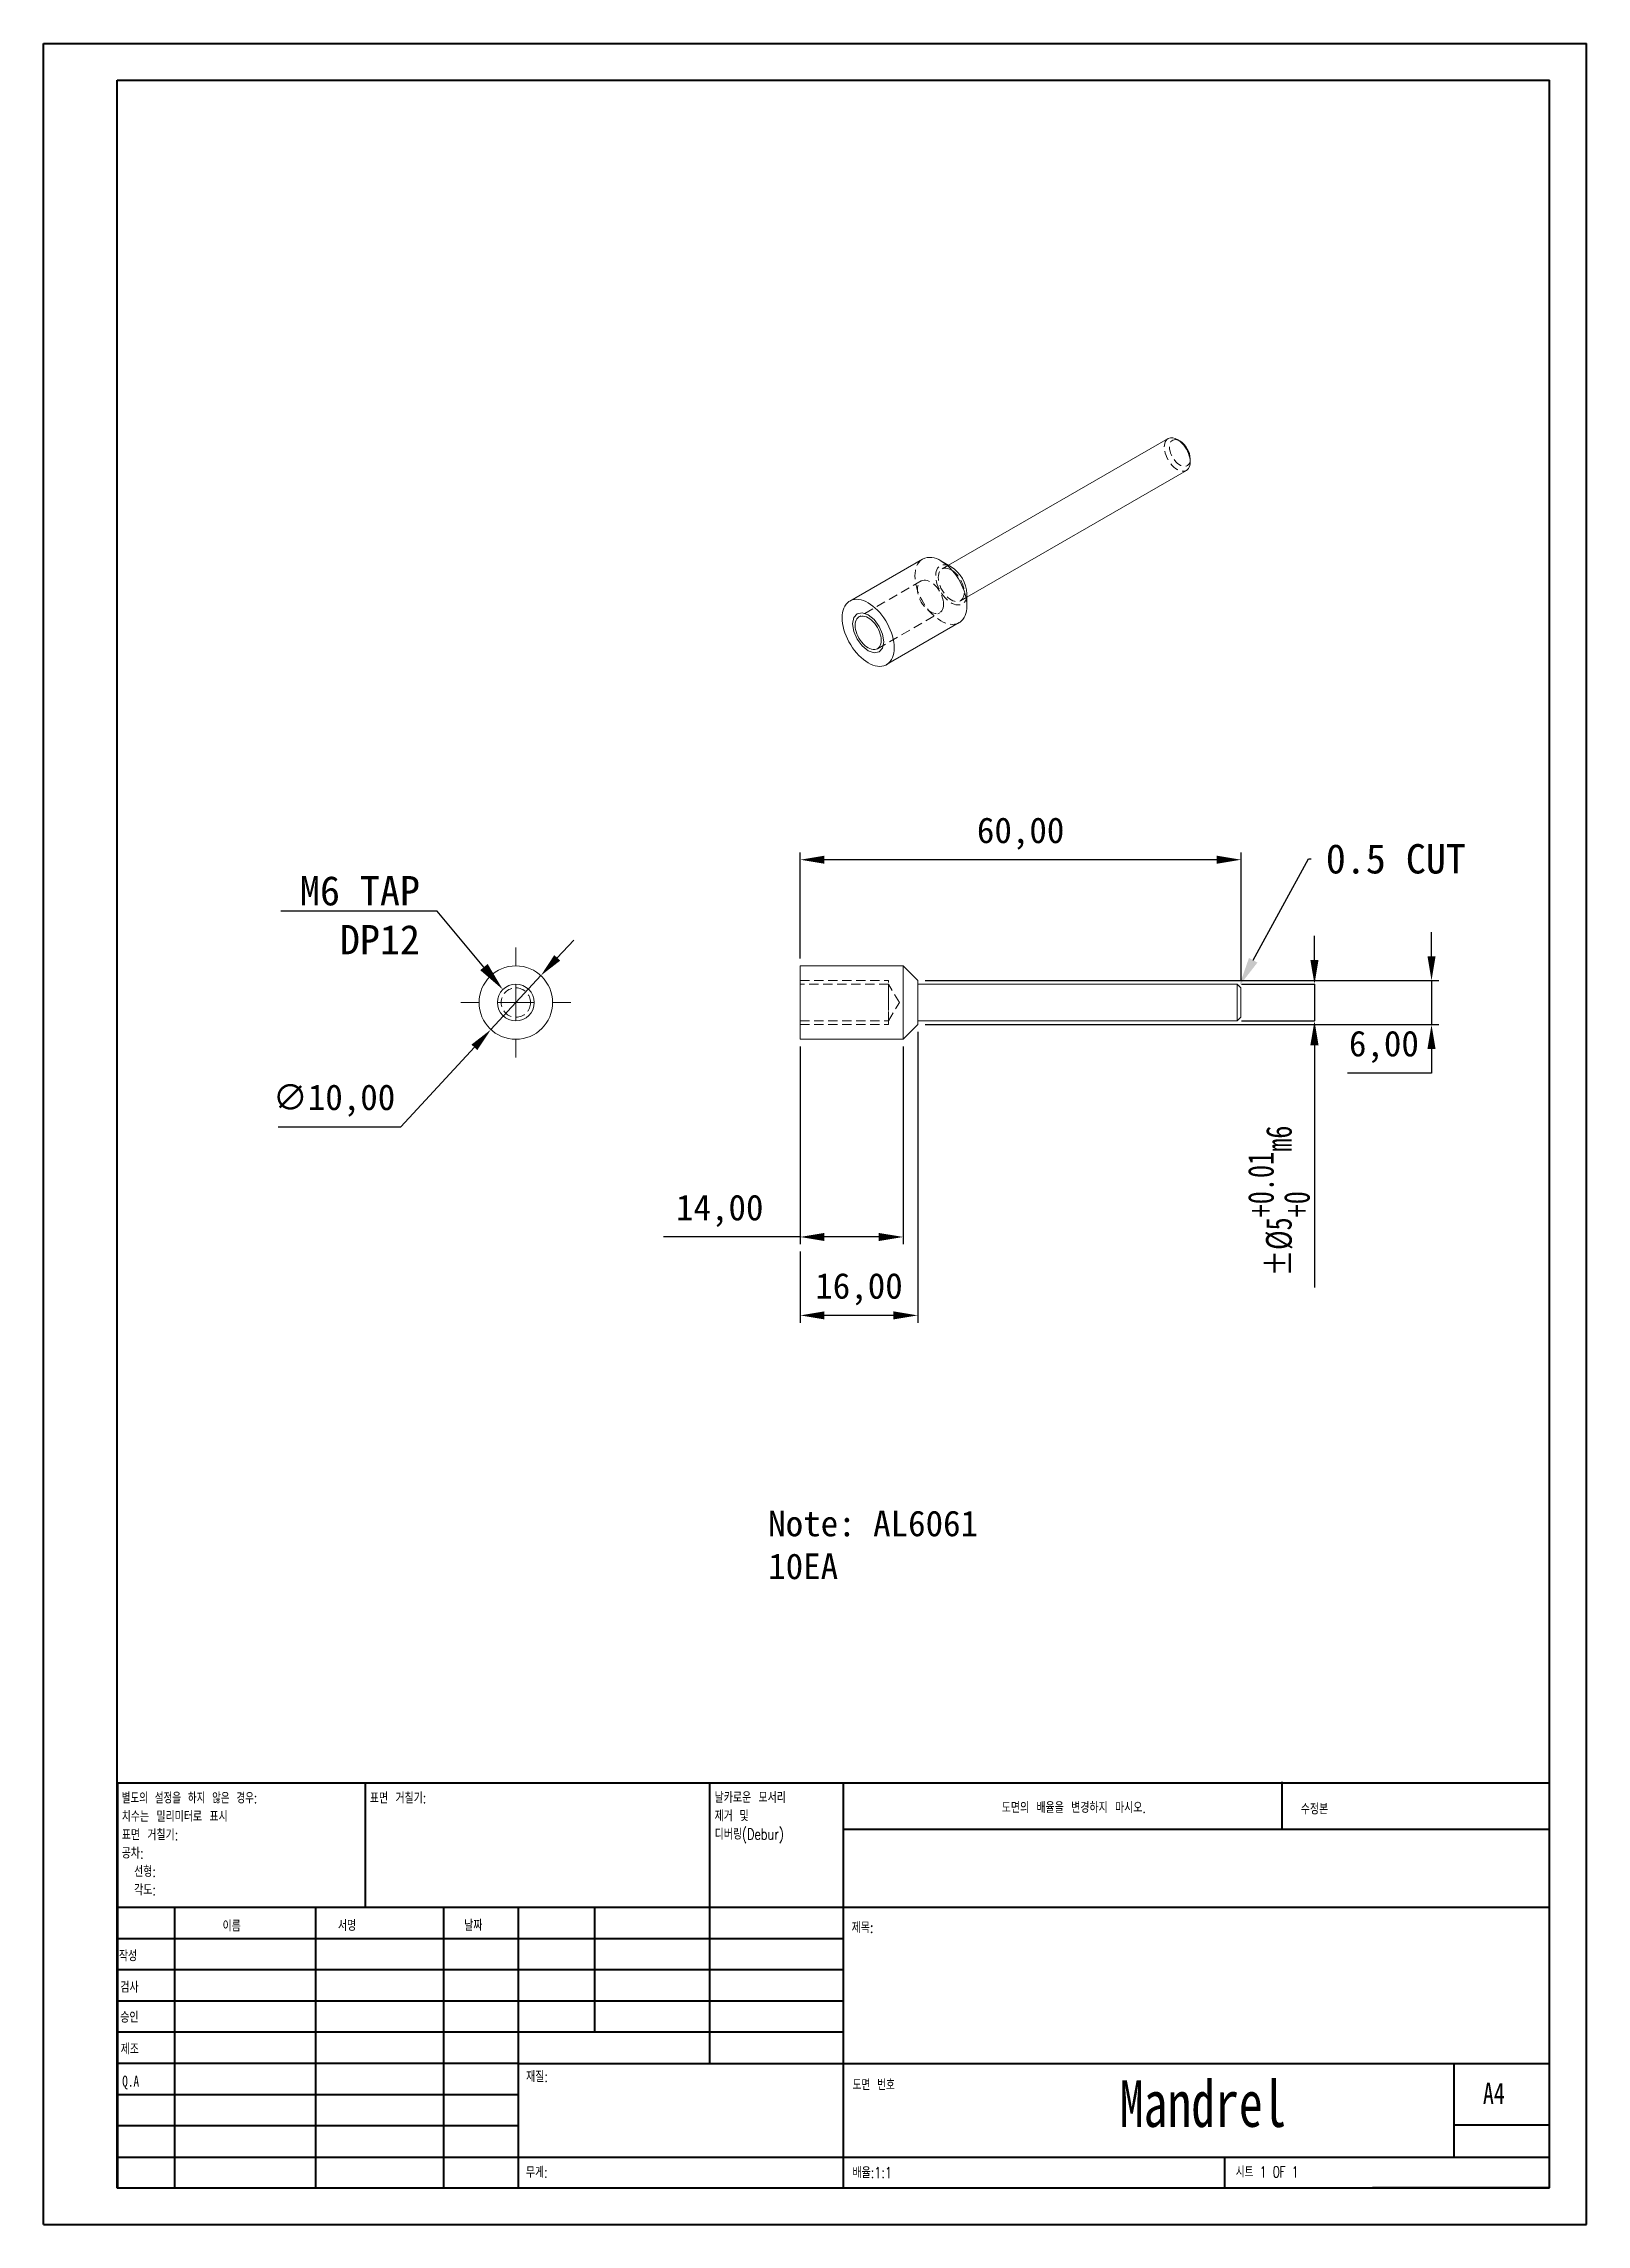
# Model space of a CAD drawing. Header units: millimetres. Extents: x 0 to 210, y 0 to 297.
import ezdxf
from ezdxf import colors
from ezdxf.entities.mleader import LeaderData, LeaderLine
from ezdxf.math import Vec2, Vec3

# ---------------------------------------------------------------- set-up
doc = ezdxf.new("R2010")
doc.units = ezdxf.units.MM
doc.header["$PDSIZE"] = -1
doc.linetypes.add('HIDDEN', pattern=[1.905, 1.27, -0.635])
doc.layers.add('FORMAT', color=162, linetype='Continuous')
doc.styles.add('SLDTEXTSTYLE0', font='TXT', dxfattribs={"width": 0.75})
doc.styles.add('SLDTEXTSTYLE1', font='TXT', dxfattribs={"width": 0.75, "bigfont": 'bigfont'})
doc.styles.add('SLDTEXTSTYLE2', font='TXT', dxfattribs={"width": 0.666667, "bigfont": 'bigfont'})
doc.styles.add('SLDTEXTSTYLE3', font='TXT', dxfattribs={"width": 0.7, "bigfont": 'bigfont'})
doc.styles.add('SLDTEXTSTYLE4', font='TXT', dxfattribs={"width": 0.6875, "bigfont": 'bigfont'})
doc.styles.add('SLDTEXTSTYLE5', font='TXT', dxfattribs={"width": 0.691176, "bigfont": 'bigfont'})
doc.dimstyles.new('ISO-25', dxfattribs={"dimtxt": 2.5, "dimasz": 2.5, "dimexe": 1.25, "dimexo": 0.625, "dimtad": 1, "dimtxsty": 'Standard', "dimcen": 2.5, "dimadec": 0, "dimazin": 0, "dimtfac": 1, "dimtmove": 0, "dimatfit": 3, "dimfxl": 1, "dimarcsym": 0})
doc.dimstyles.new('SLDDIMSTYLE0', dxfattribs={"dimtxt": 3.5, "dimasz": 3.302, "dimexe": 0, "dimexo": 0.0625, "dimgap": 0.875, "dimtad": 1, "dimrnd": 1e-09, "dimzin": 12, "dimdsep": 46, "dimtxsty": 'SLDTEXTSTYLE0', "dimsah": 1, "dimcen": 0.09, "dimadec": 0, "dimazin": 3, "dimtol": 1, "dimtp": 0.012, "dimtm": -0.004, "dimtfac": 1, "dimtmove": 0, "dimatfit": 0, "dimfxl": 1, "dimfrac": 2, "dimtolj": 1, "dimarcsym": 0})

# ---------------------------------------------------------------- blocks, each defined once
blk = doc.blocks.new('SW_NOTE_0')
at = {"color": 0, "linetype": 'Continuous', "lineweight": 0, "char_height": 1.5, "attachment_point": 1}
for s, insert, style in [('날카로운 모서리', (0, 1.93), 'SLDTEXTSTYLE1'), ('제거 및', (0, -0.57), 'SLDTEXTSTYLE4'), ('디버링(Debur)', (0, -3.07), 'SLDTEXTSTYLE1')]:
    blk.add_mtext(s, dxfattribs=dict(at, insert=insert, style=style))
blk = doc.blocks.new('SW_NOTE_1')
at = {"color": 0, "linetype": 'Continuous', "lineweight": 0, "char_height": 1.5, "attachment_point": 1}
for s, insert, style in [('별도의 설정을 하지 않은 경우:', (0, 1.93), 'SLDTEXTSTYLE5'), ('표면 거칠기:', (0, -3.07), 'SLDTEXTSTYLE1'), ('치수는 밀리미터로 표시', (0, -0.57), 'SLDTEXTSTYLE1'), ('공차:', (0, -5.57), 'SLDTEXTSTYLE1'), ('선형:', (1.69, -8.07), 'SLDTEXTSTYLE1'), ('각도:', (1.69, -10.57), 'SLDTEXTSTYLE1')]:
    blk.add_mtext(s, dxfattribs=dict(at, insert=insert, style=style))
blk = doc.blocks.new('_D')
at = {"color": 0, "linetype": 'Continuous', "lineweight": -2, "transparency": 16777216}
for p, q in [((173.07, 172.42), (173.07, 175.72)), ((163.13, 169.11), (173.07, 169.11)), ((173.07, 169.11), (173.07, 164.11)), ((163.13, 164.11), (173.07, 164.11)), ((173.07, 160.81), (173.07, 127.8))]:
    blk.add_line(p, q, dxfattribs=at)
at = {"color": 0, "linetype": 'Continuous', "transparency": 16777216}
for points in [[(172.51, 172.42), (173.62, 172.42), (173.07, 169.11)], [(172.51, 160.81), (173.62, 160.81), (173.07, 164.11)]]:
    blk.add_solid(points, dxfattribs=at)
at = {"layer": 'Defpoints', "color": 0, "linetype": 'Continuous', "transparency": 16777216}
for p in [(163.07, 169.11), (163.07, 164.11), (173.07, 164.11)]:
    blk.add_point(p, dxfattribs=at)
at = {"color": 0, "linetype": 'Continuous', "lineweight": 0, "transparency": 16777216, "insert": (164.02, 139.61), "char_height": 3.5, "attachment_point": 2, "rotation": 90, "style": 'SLDTEXTSTYLE0'}
blk.add_mtext('\\A1;%%p%%c5\\S+0.01^ +0;m6', dxfattribs=at)
blk = doc.blocks.new('SW_CENTERMARKSYMBOL_0')
at = {"color": 0, "linetype": 'Continuous', "lineweight": 0}
for p, q in [((0, 5), (0, 7.5)), ((-5, 0), (-7.5, 0)), ((0, 0), (-2.5, 0)), ((0, 0), (0, 2.5)), ((0, 0), (0, -2.5)), ((0, 0), (2.5, 0)), ((5, 0), (7.5, 0)), ((0, -5), (0, -7.5))]:
    blk.add_line(p, q, dxfattribs=at)
blk = doc.blocks.new('*D8')
at = {"color": 0, "lineweight": -2, "transparency": 16777216}
for p, q in [((103.07, 160.61), (103.07, 133.69)), ((117.07, 160.61), (117.07, 133.69)), ((103.07, 134.69), (84.47, 134.69)), ((113.76, 134.69), (106.37, 134.69))]:
    blk.add_line(p, q, dxfattribs=at)
at = {"color": 0, "transparency": 16777216}
for points in [[(106.37, 135.24), (106.37, 134.14), (103.07, 134.69)], [(113.76, 135.24), (113.76, 134.14), (117.07, 134.69)]]:
    blk.add_solid(points, dxfattribs=at)
at = {"layer": 'Defpoints', "color": 0, "transparency": 16777216}
for p in [(103.07, 161.61), (117.07, 161.61), (103.07, 134.69)]:
    blk.add_point(p, dxfattribs=at)
at = {"color": 0, "transparency": 16777216, "insert": (92.11, 138.25), "char_height": 3.5, "attachment_point": 5}
blk.add_mtext('14,00', dxfattribs=at)
blk = doc.blocks.new('*D9')
at = {"color": 0, "lineweight": -2, "transparency": 16777216}
for p, q in [((69.99, 172.71), (72.24, 175.13)), ((67.75, 170.28), (60.96, 162.94)), ((48.72, 149.7), (58.72, 160.52)), ((32.02, 149.7), (48.72, 149.7))]:
    blk.add_line(p, q, dxfattribs=at)
at = {"color": 0, "transparency": 16777216}
for points in [[(69.59, 173.08), (70.4, 172.33), (67.75, 170.28)], [(58.32, 160.89), (59.12, 160.15), (60.96, 162.94)]]:
    blk.add_solid(points, dxfattribs=at)
at = {"layer": 'Defpoints', "color": 0, "transparency": 16777216}
for p in [(67.75, 170.28), (60.96, 162.94)]:
    blk.add_point(p, dxfattribs=at)
at = {"color": 0, "transparency": 16777216, "insert": (39.61, 153.27), "char_height": 3.5, "attachment_point": 5}
blk.add_mtext('∅10,00', dxfattribs=at)
blk = doc.blocks.new('*D10')
at = {"color": 0, "lineweight": -2, "transparency": 16777216}
for p, q in [((103.07, 172.61), (103.07, 187.07)), ((159.76, 186.07), (106.37, 186.07)), ((163.07, 169.61), (163.07, 187.07))]:
    blk.add_line(p, q, dxfattribs=at)
at = {"color": 0, "transparency": 16777216}
for points in [[(106.37, 186.62), (106.37, 185.52), (103.07, 186.07)], [(159.76, 186.62), (159.76, 185.52), (163.07, 186.07)]]:
    blk.add_solid(points, dxfattribs=at)
at = {"layer": 'Defpoints', "color": 0, "transparency": 16777216}
for p in [(103.07, 186.07), (103.07, 171.61), (163.07, 168.61)]:
    blk.add_point(p, dxfattribs=at)
at = {"color": 0, "transparency": 16777216, "insert": (133.07, 189.63), "char_height": 3.5, "attachment_point": 5}
blk.add_mtext('60,00', dxfattribs=at)
blk = doc.blocks.new('*D11')
at = {"color": 0, "lineweight": -2, "transparency": 16777216}
for p, q in [((119.07, 162.61), (119.07, 123.01)), ((103.07, 132.69), (103.07, 123.01)), ((115.76, 124.01), (106.37, 124.01))]:
    blk.add_line(p, q, dxfattribs=at)
at = {"color": 0, "transparency": 16777216}
for points in [[(106.37, 124.56), (106.37, 123.46), (103.07, 124.01)], [(115.76, 124.56), (115.76, 123.46), (119.07, 124.01)]]:
    blk.add_solid(points, dxfattribs=at)
at = {"layer": 'Defpoints', "color": 0, "transparency": 16777216}
for p in [(119.07, 163.61), (103.07, 133.69), (103.07, 124.01)]:
    blk.add_point(p, dxfattribs=at)
at = {"color": 0, "transparency": 16777216, "insert": (111.07, 127.58), "char_height": 3.5, "attachment_point": 5}
blk.add_mtext('16,00', dxfattribs=at)
blk = doc.blocks.new('*D12')
at = {"color": 0, "lineweight": -2, "transparency": 16777216}
for p, q in [((189, 172.92), (189, 176.22)), ((120.07, 169.61), (190, 169.61)), ((189, 169.61), (189, 163.61)), ((120.07, 163.61), (190, 163.61)), ((189, 160.31), (189, 157.01)), ((189, 157.01), (177.56, 157.01))]:
    blk.add_line(p, q, dxfattribs=at)
at = {"color": 0, "transparency": 16777216}
for points in [[(188.45, 172.92), (189.55, 172.92), (189, 169.61)], [(188.45, 160.31), (189.55, 160.31), (189, 163.61)]]:
    blk.add_solid(points, dxfattribs=at)
at = {"layer": 'Defpoints', "color": 0, "transparency": 16777216}
for p in [(119.07, 169.61), (119.07, 163.61), (189, 163.61)]:
    blk.add_point(p, dxfattribs=at)
at = {"color": 0, "transparency": 16777216, "insert": (182.52, 160.58), "char_height": 3.5, "attachment_point": 5}
blk.add_mtext('6,00', dxfattribs=at)

msp = doc.modelspace()

# ---------------------------------------------------------------- linework, layer by layer
at = {"color": 7, "linetype": 'Continuous', "lineweight": 40}
for p, q in [((0.079, 0.215), (0.079, 297.215)), ((0.079, 297.215), (210.079, 297.215)), ((210.079, 0.215), (210.079, 297.215)), ((210.079, 292.215), (210.079, 297.215)), ((10.079, 292.215), (205.079, 292.215)), ((10.079, 5.215), (10.079, 292.215)), ((205.079, 5.215), (205.079, 292.215)), ((10.111, 60.371), (205.079, 60.371)), ((10.111, 60.371), (10.111, 5.121)), ((43.911, 43.371), (43.911, 60.371)), ((90.711, 60.371), (90.711, 22.121)), ((108.911, 60.371), (108.911, 5.121)), ((168.679, 54.09), (168.679, 60.465)), ((205.079, 53.996), (108.911, 53.996)), ((205.079, 43.371), (10.111, 43.371)), ((17.911, 43.371), (17.911, 5.121)), ((37.102, 43.371), (37.102, 5.121)), ((54.51, 43.371), (54.51, 5.121)), ((64.711, 5.121), (64.711, 43.371)), ((75.111, 26.371), (75.111, 43.371)), ((108.911, 39.121), (10.111, 39.121)), ((108.911, 34.871), (10.111, 34.871)), ((108.911, 30.621), (10.111, 30.621)), ((108.911, 26.371), (10.111, 26.371)), ((64.711, 22.121), (10.111, 22.121)), ((64.711, 22.121), (205.079, 22.121)), ((192.079, 9.465), (192.079, 22.215)), ((64.711, 17.871), (10.111, 17.871)), ((64.711, 13.621), (10.111, 13.621)), ((205.079, 13.715), (192.079, 13.715)), ((10.111, 9.371), (205.079, 9.371)), ((160.879, 5.215), (160.879, 9.465)), ((10.079, 5.215), (205.079, 5.215)), ((205.079, 5.215), (180.988, 5.215)), ((0.079, 0.215), (210.079, 0.215))]:
    msp.add_line(p, q, dxfattribs=at)
at = {"color": 7, "linetype": 'Continuous', "lineweight": 15}
for p, q in [((153.14, 243.424), (123.253, 226.17)), ((154.744, 243.096), (154.39, 243.3)), ((156.158, 240.238), (156.158, 240.647)), ((125.752, 221.84), (155.64, 239.094)), ((119.717, 227.016), (109.818, 221.301)), ((123.631, 225.951), (122.217, 226.768)), ((125.752, 220.645), (125.752, 222.277)), ((114.817, 212.64), (124.717, 218.355)), ((117.065, 171.614), (103.065, 171.614)), ((103.065, 171.614), (103.065, 161.614)), ((119.065, 169.614), (117.065, 171.614)), ((117.065, 171.614), (117.065, 161.614)), ((119.065, 169.614), (119.065, 163.614)), ((162.565, 169.114), (119.065, 169.114)), ((163.065, 168.614), (162.565, 169.114)), ((162.565, 164.114), (162.565, 169.114)), ((163.065, 168.614), (163.065, 164.614)), ((117.065, 161.614), (119.065, 163.614)), ((119.065, 164.114), (162.565, 164.114)), ((162.565, 164.114), (163.065, 164.614)), ((103.065, 161.614), (117.065, 161.614))]:
    msp.add_line(p, q, dxfattribs=at)
at = {"color": 7, "linetype": 'HIDDEN', "lineweight": 0}
for p, q in [((123.253, 226.17), (122.381, 225.667)), ((119.553, 224.034), (111.067, 219.136)), ((124.881, 221.337), (125.752, 221.84)), ((113.567, 214.806), (122.052, 219.704)), ((103.065, 169.614), (115.065, 169.614)), ((115.065, 163.614), (115.065, 169.614)), ((115.065, 169.114), (103.065, 169.114)), ((115.065, 166.614), (115.065, 169.114)), ((116.567, 166.614), (115.065, 169.114)), ((115.065, 164.114), (115.065, 166.614)), ((115.065, 164.114), (116.567, 166.614)), ((103.065, 164.114), (115.065, 164.114)), ((103.065, 163.614), (115.065, 163.614))]:
    msp.add_line(p, q, dxfattribs=at)
at = {"color": 7, "linetype": 'HIDDEN', "lineweight": 0, "flags": 128}
for points in [[(153.14, 243.424), (153.14, 243.424), (152.988, 243.311), (152.859, 243.163), (152.757, 242.983), (152.683, 242.773), (152.638, 242.537), (152.622, 242.279), (152.638, 242.004), (152.683, 241.716), (152.757, 241.42), (152.859, 241.122), (152.988, 240.826), (153.14, 240.537), (153.314, 240.261), (153.506, 240.001), (153.714, 239.763), (153.933, 239.551), (154.159, 239.368), (154.39, 239.217), (154.621, 239.102), (154.848, 239.023), (155.067, 238.982), (155.274, 238.981), (155.466, 239.018), (155.64, 239.094)], [(156.158, 240.647), (156.157, 240.587), (156.134, 240.363), (156.082, 240.163), (156.001, 239.99), (155.894, 239.849), (155.762, 239.742), (155.608, 239.671), (155.436, 239.639), (155.249, 239.646), (155.051, 239.691), (154.847, 239.775), (154.64, 239.894), (154.436, 240.046), (154.239, 240.229), (154.052, 240.438), (153.879, 240.669), (153.726, 240.917), (153.594, 241.177), (153.486, 241.442), (153.405, 241.708), (153.353, 241.969), (153.33, 242.219), (153.338, 242.453), (153.375, 242.666), (153.442, 242.853), (153.537, 243.011), (153.657, 243.135), (153.8, 243.224), (153.963, 243.275), (154.143, 243.288), (154.336, 243.262), (154.538, 243.197), (154.744, 243.096), (154.744, 243.096)], [(124.717, 218.355), (124.599, 218.293), (124.347, 218.197), (124.078, 218.14), (123.793, 218.121), (123.494, 218.141), (123.184, 218.2), (122.866, 218.297), (122.543, 218.432), (122.217, 218.603), (121.891, 218.809), (121.567, 219.047), (121.249, 219.317), (120.94, 219.616), (120.641, 219.941), (120.356, 220.289), (120.086, 220.657), (119.835, 221.043), (119.604, 221.443), (119.395, 221.854), (119.211, 222.272), (119.052, 222.693), (118.92, 223.114), (118.816, 223.531), (118.741, 223.942), (118.696, 224.341), (118.681, 224.727), (118.696, 225.095), (118.741, 225.442), (118.816, 225.766), (118.92, 226.064), (119.052, 226.332), (119.211, 226.57), (119.395, 226.775), (119.604, 226.944), (119.717, 227.016)], [(125.752, 222.277), (125.744, 222.065), (125.707, 221.799), (125.641, 221.557), (125.546, 221.343), (125.425, 221.159), (125.278, 221.008), (125.109, 220.891), (124.918, 220.812), (124.71, 220.77), (124.486, 220.766), (124.251, 220.801), (124.006, 220.874), (123.757, 220.984), (123.505, 221.129), (123.256, 221.308), (123.011, 221.517), (122.776, 221.754), (122.552, 222.015), (122.344, 222.298), (122.153, 222.597), (121.984, 222.909), (121.837, 223.23), (121.716, 223.554), (121.621, 223.877), (121.555, 224.196), (121.518, 224.504), (121.511, 224.799), (121.533, 225.075), (121.585, 225.329), (121.665, 225.557), (121.773, 225.757), (121.907, 225.925), (122.066, 226.059), (122.246, 226.157), (122.446, 226.218), (122.662, 226.24), (122.892, 226.225), (123.133, 226.171), (123.38, 226.079), (123.631, 225.952), (123.631, 225.952)], [(123.631, 225.543), (123.862, 225.393), (124.089, 225.21), (124.308, 224.997), (124.515, 224.76), (124.707, 224.5), (124.881, 224.224), (125.033, 223.935), (125.162, 223.639), (125.264, 223.34), (125.339, 223.045), (125.384, 222.757), (125.399, 222.481), (125.384, 222.224), (125.339, 221.988), (125.264, 221.778), (125.162, 221.597), (125.033, 221.45), (124.881, 221.337), (124.707, 221.261), (124.515, 221.224), (124.308, 221.225), (124.089, 221.266), (123.862, 221.345), (123.631, 221.461), (123.4, 221.611), (123.173, 221.794), (122.955, 222.006), (122.747, 222.244), (122.555, 222.504), (122.381, 222.78), (122.229, 223.069), (122.1, 223.365), (121.998, 223.664), (121.923, 223.959), (121.878, 224.247), (121.863, 224.522), (121.878, 224.78), (121.923, 225.016), (121.998, 225.226), (122.1, 225.406), (122.229, 225.554), (122.381, 225.667), (122.555, 225.743), (122.747, 225.78), (122.955, 225.778), (123.173, 225.738), (123.4, 225.659), (123.631, 225.543)], [(122.57, 220.849), (122.555, 221.124), (122.51, 221.412), (122.436, 221.707), (122.334, 222.006), (122.205, 222.302), (122.053, 222.591), (121.879, 222.867), (121.686, 223.127), (121.479, 223.365), (121.26, 223.577), (121.033, 223.76), (120.803, 223.91), (120.572, 224.026), (120.345, 224.105), (120.126, 224.146), (119.919, 224.147), (119.726, 224.11), (119.553, 224.034), (119.4, 223.921), (119.272, 223.774), (119.169, 223.593), (119.095, 223.383), (119.05, 223.147), (119.035, 222.89), (119.05, 222.614), (119.095, 222.327), (119.169, 222.031), (119.272, 221.732), (119.4, 221.436), (119.553, 221.147), (119.726, 220.871), (119.919, 220.612), (120.126, 220.374), (120.345, 220.161), (120.572, 219.978), (120.803, 219.828), (121.033, 219.712), (121.26, 219.633), (121.479, 219.593), (121.686, 219.591), (121.879, 219.628), (122.053, 219.704), (122.205, 219.817), (122.334, 219.965), (122.436, 220.145), (122.51, 220.355), (122.555, 220.591), (122.57, 220.849)]]:
    msp.add_lwpolyline(points, dxfattribs=at)
at = {"color": 7, "linetype": 'Continuous', "lineweight": 15, "flags": 128}
for points in [[(155.64, 239.094), (155.64, 239.094), (155.793, 239.206), (155.921, 239.354), (156.023, 239.535), (156.098, 239.745), (156.143, 239.981), (156.158, 240.238), (156.143, 240.513), (156.098, 240.801), (156.023, 241.097), (155.921, 241.396), (155.793, 241.692), (155.64, 241.981), (155.466, 242.257), (155.274, 242.516), (155.067, 242.754), (154.848, 242.966), (154.621, 243.149), (154.39, 243.3)], [(122.217, 226.768), (122.543, 226.562), (122.866, 226.324), (123.184, 226.054), (123.494, 225.755), (123.793, 225.43), (124.078, 225.082), (124.347, 224.714), (124.599, 224.328), (124.83, 223.928), (125.038, 223.517), (125.223, 223.099), (125.382, 222.678), (125.514, 222.257), (125.617, 221.84), (125.692, 221.429), (125.737, 221.03), (125.752, 220.645), (125.737, 220.277), (125.692, 219.929), (125.617, 219.605), (125.514, 219.307), (125.382, 219.039), (125.223, 218.801), (125.038, 218.596), (124.83, 218.427), (124.717, 218.355)], [(112.317, 221.053), (112.644, 220.848), (112.967, 220.609), (113.285, 220.339), (113.594, 220.04), (113.893, 219.716), (114.179, 219.367), (114.448, 218.999), (114.699, 218.613), (114.93, 218.213), (115.139, 217.802), (115.323, 217.385), (115.482, 216.963), (115.614, 216.542), (115.718, 216.125), (115.793, 215.715), (115.838, 215.315), (115.853, 214.93), (115.838, 214.562), (115.793, 214.214), (115.718, 213.89), (115.614, 213.593), (115.482, 213.324), (115.323, 213.086), (115.139, 212.882), (114.93, 212.712), (114.699, 212.578), (114.448, 212.483), (114.179, 212.425), (113.893, 212.406), (113.594, 212.426), (113.285, 212.485), (112.967, 212.582), (112.644, 212.717), (112.317, 212.888), (111.991, 213.094), (111.668, 213.333), (111.35, 213.602), (111.04, 213.901), (110.741, 214.226), (110.456, 214.574), (110.187, 214.943), (109.935, 215.329), (109.705, 215.728), (109.496, 216.139), (109.311, 216.557), (109.152, 216.978), (109.021, 217.399), (108.917, 217.816), (108.842, 218.227), (108.797, 218.626), (108.782, 219.012), (108.797, 219.38), (108.842, 219.727), (108.917, 220.051), (109.021, 220.349), (109.152, 220.618), (109.311, 220.855), (109.496, 221.06), (109.705, 221.229), (109.935, 221.363), (110.187, 221.459), (110.456, 221.516), (110.741, 221.535), (111.04, 221.515), (111.35, 221.456), (111.668, 221.359), (111.991, 221.224), (112.317, 221.053)], [(114.085, 215.95), (114.07, 216.225), (114.025, 216.513), (113.951, 216.809), (113.848, 217.108), (113.72, 217.404), (113.567, 217.693), (113.393, 217.969), (113.201, 218.228), (112.994, 218.466), (112.775, 218.678), (112.548, 218.861), (112.317, 219.012), (112.087, 219.128), (111.86, 219.207), (111.641, 219.247), (111.433, 219.249), (111.241, 219.211), (111.067, 219.136), (110.915, 219.023), (110.786, 218.875), (110.684, 218.695), (110.61, 218.485), (110.565, 218.249), (110.55, 217.991), (110.565, 217.716), (110.61, 217.428), (110.684, 217.132), (110.786, 216.834), (110.915, 216.538), (111.067, 216.249), (111.241, 215.972), (111.433, 215.713), (111.641, 215.475), (111.86, 215.263), (112.087, 215.08), (112.317, 214.929), (112.548, 214.814), (112.775, 214.735), (112.994, 214.694), (113.201, 214.693), (113.393, 214.73), (113.567, 214.806), (113.72, 214.918), (113.848, 215.066), (113.951, 215.247), (114.025, 215.457), (114.07, 215.692), (114.085, 215.95)]]:
    msp.add_lwpolyline(points, dxfattribs=at)
at = {"color": 7, "linetype": 'Continuous', "lineweight": 0, "flags": 128}
msp.add_lwpolyline([(112.317, 214.521), (111.506, 215.176), (110.817, 216.104), (110.357, 217.165), (110.196, 218.195), (110.357, 219.039), (110.817, 219.569), (111.506, 219.702), (112.317, 219.42), (113.129, 218.765), (113.817, 217.837), (114.277, 216.777), (114.439, 215.746), (114.277, 214.902), (113.817, 214.373), (113.129, 214.239), (112.317, 214.521)], dxfattribs=at)
at = {"color": 7, "linetype": 'Continuous', "lineweight": 15}
for radius in [5, 2.5]:
    msp.add_circle((64.357, 166.614), radius, dxfattribs=at)
for centre, radius, start, end in [((153.657, 242.271), 1.263, 54.53278, 114.15676), ((153.104, 240.516), 3.057, 2.4444, 57.5556), ((120.752, 224.727), 2.512, 54.34994, 114.3396), ((121.182, 222.088), 4.574, 2.36867, 57.63133)]:
    msp.add_arc(centre, radius, start, end, dxfattribs=at)
at = {"layer": 'FORMAT', "color": 7, "linetype": 'HIDDEN', "lineweight": 0}
msp.add_circle((64.357, 166.614), 2, dxfattribs=at)

# ---------------------------------------------------------------- block references
at = {"color": 5, "linetype": 'Continuous', "lineweight": 0}
msp.add_blockref('SW_CENTERMARKSYMBOL_0', (64.357, 166.614), dxfattribs=at)
at = {"color": 7, "linetype": 'Continuous', "lineweight": 0}
for name, p in [('SW_NOTE_1', (10.704, 57.108)), ('SW_NOTE_0', (91.42, 57.19))]:
    msp.add_blockref(name, p, dxfattribs=at)

# ---------------------------------------------------------------- texts
at = {"color": 1, "insert": (98.706, 97.428), "char_height": 3.5, "attachment_point": 1}
msp.add_mtext_dynamic_manual_height_columns('{\\C2;Note: AL6061\\P10EA}', width=66.61846, gutter_width=17.5, heights=[0], dxfattribs=at)
at = {"color": 7, "linetype": 'Continuous', "lineweight": 0}
for s, insert, char_height, attachment_point, style in [('표면 거칠기:', (44.482, 59.04), 1.5, 1, 'SLDTEXTSTYLE1'), ('도면의 배율을 변경하지 마시오.', (130.493, 57.748), 1.5, 1, 'SLDTEXTSTYLE1'), ('수정본', (171.206, 57.55), 1.5, 1, 'SLDTEXTSTYLE1'), ('이름', (24.433, 41.622), 1.5, 1, 'SLDTEXTSTYLE1'), ('서명', (40.144, 41.683), 1.5, 1, 'SLDTEXTSTYLE1'), ('날짜', (57.326, 41.697), 1.5, 1, 'SLDTEXTSTYLE1'), ('제목:', (110.067, 41.399), 1.5, 1, 'SLDTEXTSTYLE1'), ('작성', (10.323, 37.551), 1.5, 1, 'SLDTEXTSTYLE1'), ('검사', (10.521, 33.275), 1.5, 1, 'SLDTEXTSTYLE1'), ('승인', (10.513, 29.185), 1.5, 1, 'SLDTEXTSTYLE1'), ('제조', (10.566, 24.855), 1.5, 1, 'SLDTEXTSTYLE1'), ('재질:', (65.757, 21.107), 1.5, 1, 'SLDTEXTSTYLE1'), ('Q.A', (10.78, 20.471), 1.5, 1, 'SLDTEXTSTYLE0'), ('도면 번호', (110.185, 19.99), 1.5, 1, 'SLDTEXTSTYLE3'), ('Mandrel', (157.915, 19.847), 6.35, 2, 'SLDTEXTSTYLE0'), ('A4', (196, 19.515), 2.9104, 1, 'SLDTEXTSTYLE0'), ('무게:', (65.729, 8.07), 1.4986, 1, 'SLDTEXTSTYLE1'), ('배율:1:1', (110.185, 8.021), 1.5, 1, 'SLDTEXTSTYLE1'), ('시트 1 OF 1', (162.357, 8.115), 1.5, 1, 'SLDTEXTSTYLE2')]:
    msp.add_mtext(s, dxfattribs=dict(at, insert=insert, char_height=char_height, attachment_point=attachment_point, style=style))

# ---------------------------------------------------------------- dimensions: what is measured, and where the dimension line sits
at = {"color": 1}
for base, p1, p2, picture, middle in [((103.065, 186.066), (163.065, 168.614), (103.065, 171.614), '*D10', (133.065, 189.631)), ((103.065, 124.013), (119.065, 163.614), (103.065, 133.689), '*D11', (111.065, 127.578)), ((103.065, 134.689), (117.065, 161.614), (103.065, 161.614), '*D8', (92.114, 138.255))]:
    dim = msp.add_linear_dim(base=base, p1=p1, p2=p2, dimstyle='ISO-25', override={"dimtxt": 3.5, "dimasz": 3.302, "dimexe": 1, "dimexo": 1, "dimgap": 1.524, "dimtih": 1, "dimtoh": 1, "dimzin": 0, "dimadec": 2, "dimtzin": 0}, dxfattribs=at)
    dim.commit()
    dim.dimension.update_dxf_attribs({"geometry": picture, "text_midpoint": middle})
dim = msp.add_linear_dim(base=(188.999, 163.614), p1=(119.065, 169.614), p2=(119.065, 163.614), angle=90, dimstyle='ISO-25', override={"dimtxt": 3.5, "dimasz": 3.302, "dimexe": 1, "dimexo": 1, "dimgap": 1.524, "dimtih": 1, "dimtoh": 1, "dimzin": 0, "dimadec": 2, "dimtzin": 0}, dxfattribs=at)
dim.commit()
dim.dimension.update_dxf_attribs({"geometry": '*D12', "text_midpoint": (182.517, 160.576)})
at = {"color": 1, "linetype": 'Continuous', "lineweight": 0}
dim = msp.add_linear_dim(base=(173.065, 164.114), p1=(163.065, 169.114), p2=(163.065, 164.114), angle=90, text='%%p%%c<>m6', dimstyle='SLDDIMSTYLE0', dxfattribs=at)
dim.commit()
dim.dimension.update_dxf_attribs({"geometry": '_D', "text_midpoint": (173.065, 139.614), "dimtype": 160})
at = {"color": 1}
dim = msp.add_diameter_dim_2p(p1=(67.752, 170.284), p2=(60.962, 162.944), dimstyle='ISO-25', override={"dimtxt": 3.5, "dimasz": 3.302, "dimexe": 1, "dimexo": 1, "dimgap": 1.524, "dimtih": 1, "dimtoh": 1, "dimzin": 0, "dimadec": 2, "dimtzin": 0}, dxfattribs=at)
dim.commit()
dim.dimension.update_dxf_attribs({"geometry": '*D9', "text_midpoint": (39.608, 149.705), "dimtype": 163})

# ---------------------------------------------------------------- leaders
ml = msp.add_multileader_mtext('Standard', dxfattribs=at)
ml.set_content('0.5 CUT', color=1)
ml.set_leader_properties()
ml.build(insert=Vec2(0, 0))
ml.multileader.update_dxf_attribs({"text_right_attachment_type": 6, "dogleg_length": 0.36})
ctx = ml.context
ctx.base_point, ctx.plane_origin = Vec3(172.617, 186.194), Vec3(162.815, 168.864)
ctx.right_attachment = 6
notes = []
notes.append((ctx, [(0, (1, 1, 0), (172.257, 186.194), (1, 0), 0.36, [(0, [(162.815, 168.864)], 0, [])])]))
ctx.mtext.insert, ctx.mtext.flow_direction = Vec3(174.617, 188.194), 5
ml = msp.add_multileader_mtext('Standard', dxfattribs=at)
ml.set_content('M6 TAP\\PDP12', color=1)
ml.set_leader_properties()
ml.build(insert=Vec2(0, 0))
ml.multileader.update_dxf_attribs({"text_right_attachment_type": 6, "dogleg_length": 0.36})
ctx = ml.context
ctx.base_point, ctx.plane_origin = Vec3(26.632, 181.85), Vec3(62.587, 168.38)
ctx.right_attachment, ctx.text_align_type = 6, 2
notes.append((ctx, [(0, (1, 1, 0), (53.659, 179.05), (-1, 0), 0.36, [(0, [(62.587, 168.38)], 0, [])])]))
ctx.mtext.insert, ctx.mtext.alignment, ctx.mtext.flow_direction = Vec3(51.299, 183.85), 3, 5
for ctx, leaders in notes:
    for number, flags, end, landing, length, lines in leaders:
        leader = LeaderData()
        leader.index, (leader.has_last_leader_line, leader.has_dogleg_vector, leader.attachment_direction) = number, flags
        leader.last_leader_point, leader.dogleg_vector, leader.dogleg_length = Vec3(end), Vec3(landing), length
        for number, points, colour, breaks in lines:
            line = LeaderLine()
            line.index, line.vertices, line.color, line.breaks = number, Vec3.list(points), colors.encode_raw_color(colour), breaks
            leader.lines.append(line)
        ctx.leaders.append(leader)

doc.saveas('drawing.dxf')
